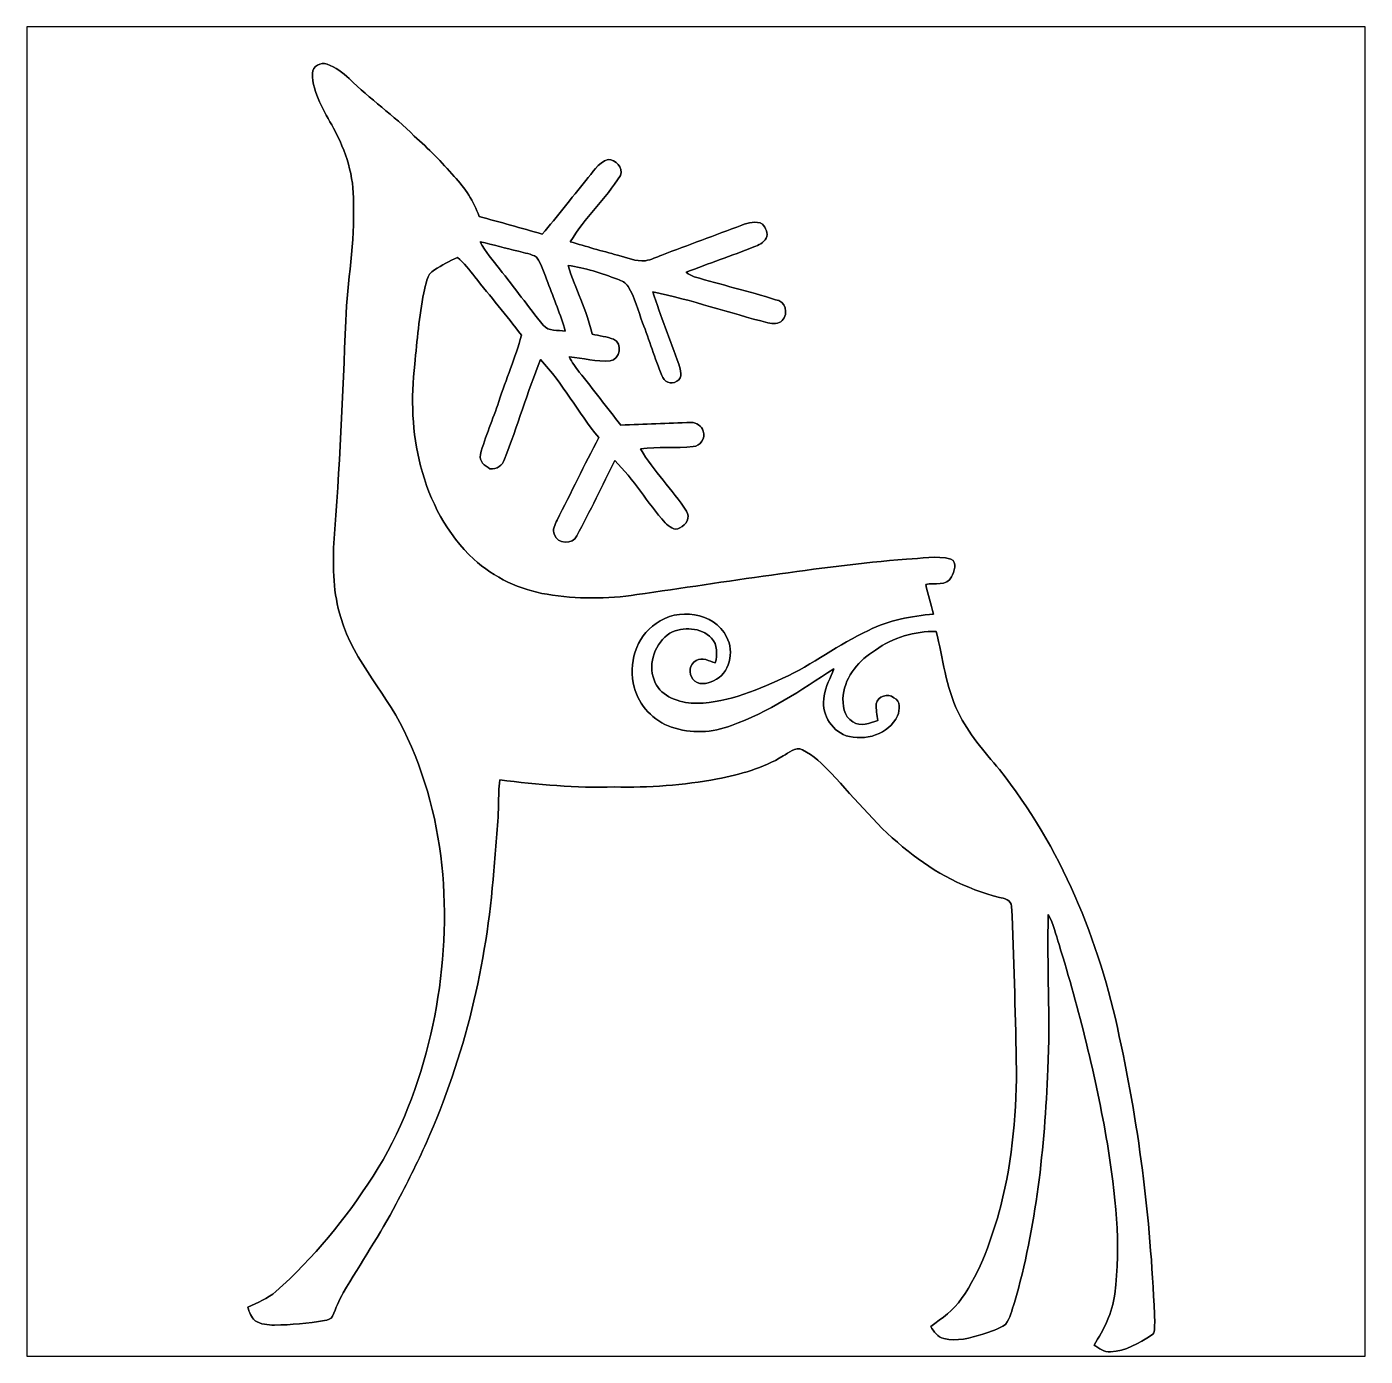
# Model space of a CAD drawing. Header units: centimetres. Extents: x -16.8 to 16.8, y -16.7 to 16.7.
import ezdxf

# ---------------------------------------------------------------- set-up
doc = ezdxf.new("R2010")
doc.units = ezdxf.units.CM
doc.header["$MEASUREMENT"] = 0
doc.layers.add('Layer 1', color=7, linetype='Continuous')

msp = doc.modelspace()

# ---------------------------------------------------------------- linework, layer by layer
at = {"layer": 'Layer 1', "color": 7}
for points, knots in [([(-16.77458, 16.66875), (-16.77458, 16.66875), (16.77458, 16.66875), (16.77458, 16.66875), (16.77458, 16.66875), (16.77458, 16.66875), (16.77458, -16.66875), (16.77458, -16.66875), (16.77458, -16.66875), (16.77458, -16.66875), (-16.77458, -16.66875), (-16.77458, -16.66875), (-16.77458, -16.66875), (-16.77458, -16.66875), (-16.77458, 16.66875), (-16.77458, 16.66875), (-16.77458, 16.66875), (-16.77458, 16.66875), (-16.77458, 16.66875), (-16.77458, 16.66875)], [0, 0, 0, 0, 0.16666667, 0.16666667, 0.16666667, 0.16666667, 0.33333333, 0.33333333, 0.33333333, 0.33333333, 0.5, 0.5, 0.5, 0.5, 0.66666667, 0.66666667, 0.66666667, 0.66666667, 1, 1, 1, 1]), ([(-9.61355, 15.50423), (-9.61496, 14.99094), (-9.31545, 14.5609), (-9.08861, 14.12452), (-9.08861, 14.12452), (-8.77041, 13.55796), (-8.57109, 12.91308), (-8.58661, 12.25938), (-8.58661, 12.25938), (-8.54498, 11.26596), (-8.7436, 10.28665), (-8.77923, 9.29675), (-8.77923, 9.29675), (-8.85472, 7.43726), (-8.92598, 5.57706), (-9.07874, 3.72216), (-9.07874, 3.72216), (-9.10449, 3.09527), (-9.0932, 2.45639), (-8.90341, 1.85279), (-8.90341, 1.85279), (-8.58414, 0.72531), (-7.68385, -0.10231), (-7.23194, -1.16734), (-7.23194, -1.16734), (-6.16126, -3.47592), (-6.09283, -6.13939), (-6.64492, -8.59402), (-6.64492, -8.59402), (-6.94478, -9.84215), (-7.39281, -11.07158), (-8.0959, -12.15214), (-8.0959, -12.15214), (-8.77464, -13.21858), (-9.58603, -14.20495), (-10.53112, -15.04597), (-10.53112, -15.04597), (-10.73644, -15.22554), (-10.99467, -15.31973), (-11.23456, -15.44214), (-11.23456, -15.44214), (-11.19787, -15.56314), (-11.15342, -15.69226), (-11.05182, -15.77693), (-11.05182, -15.77693), (-10.9093, -15.87182), (-10.73221, -15.88135), (-10.56605, -15.89017), (-10.56605, -15.89017), (-10.14554, -15.87994), (-9.72467, -15.84466), (-9.30981, -15.77234), (-9.30981, -15.77234), (-9.23572, -15.75717), (-9.14294, -15.74341), (-9.11154, -15.66298), (-9.11154, -15.66298), (-9.02088, -15.4686), (-8.95174, -15.26328), (-8.84026, -15.07913), (-8.84026, -15.07913), (-8.4014, -14.33195), (-7.91951, -13.61017), (-7.51134, -12.84499), (-7.51134, -12.84499), (-7.24676, -12.33876), (-6.98712, -11.82934), (-6.75605, -11.30653), (-6.75605, -11.30653), (-5.79896, -9.15952), (-5.24087, -6.8393), (-5.06942, -4.49651), (-5.06942, -4.49651), (-5.02955, -3.94406), (-4.95794, -3.39408), (-4.95124, -2.83986), (-4.95124, -2.83986), (-4.94277, -2.63278), (-4.95194, -2.42429), (-4.91808, -2.21897), (-4.91808, -2.21897), (-3.96663, -2.33116), (-3.00814, -2.42535), (-2.04929, -2.39254), (-2.04929, -2.39254), (-1.18357, -2.41335), (-0.31644, -2.35197), (0.53516, -2.19287), (0.53516, -2.19287), (1.10596, -2.07716), (1.68169, -1.92828), (2.18087, -1.61678), (2.18087, -1.61678), (2.33433, -1.5434), (2.48003, -1.37901), (2.66876, -1.46085), (2.66876, -1.46085), (2.94675, -1.60232), (3.17465, -1.82139), (3.38596, -2.04717), (3.38596, -2.04717), (4.01038, -2.71568), (4.58646, -3.43711), (5.31389, -4.00015), (5.31389, -4.00015), (5.98346, -4.54272), (6.76522, -4.95618), (7.60483, -5.16184), (7.60483, -5.16184), (7.72619, -5.18513), (7.89834, -5.23169), (7.91034, -5.38339), (7.91034, -5.38339), (7.96819, -6.67456), (8.00453, -7.96749), (8.02781, -9.26042), (8.02781, -9.26042), (8.05004, -10.48209), (7.93715, -11.71081), (7.64081, -12.89756), (7.64081, -12.89756), (7.41398, -13.70965), (7.14763, -14.53127), (6.65304, -15.22448), (6.65304, -15.22448), (6.46254, -15.51975), (6.16409, -15.71801), (5.88504, -15.92086), (5.88504, -15.92086), (5.963, -16.04927), (6.05649, -16.18897), (6.21242, -16.22672), (6.21242, -16.22672), (6.5405, -16.30997), (6.87564, -16.20626), (7.19032, -16.11595), (7.19032, -16.11595), (7.38152, -16.04327), (7.59248, -15.99777), (7.75582, -15.86971), (7.75582, -15.86971), (7.88176, -15.71413), (7.91316, -15.50564), (7.98371, -15.32396), (7.98371, -15.32396), (8.52946, -13.4239), (8.74113, -11.44305), (8.81697, -9.47314), (8.81697, -9.47314), (8.88612, -8.18127), (8.78981, -6.88693), (8.83003, -5.59541), (8.83003, -5.59541), (8.9595, -5.83036), (9.02159, -6.09318), (9.10096, -6.34788), (9.10096, -6.34788), (9.60755, -7.98548), (10.0203, -9.65341), (10.3124, -11.34322), (10.3124, -11.34322), (10.51313, -12.58746), (10.662, -13.85852), (10.49443, -15.11582), (10.49443, -15.11582), (10.43799, -15.58008), (10.2235, -16.00129), (9.9762, -16.39111), (9.9762, -16.39111), (10.10602, -16.46167), (10.22279, -16.58832), (10.3886, -16.55516), (10.3886, -16.55516), (10.76925, -16.54951), (11.10297, -16.33361), (11.41624, -16.14276), (11.41624, -16.14276), (11.52207, -16.0842), (11.4868, -15.9318), (11.49844, -15.83831), (11.49844, -15.83831), (11.41271, -13.42284), (11.12802, -11.01125), (10.61014, -8.64941), (10.61014, -8.64941), (10.10955, -6.23923), (9.14294, -3.89255), (7.60342, -1.95686), (7.60342, -1.95686), (7.22771, -1.50142), (6.82343, -1.05728), (6.57049, -0.51753), (6.57049, -0.51753), (6.25475, 0.11748), (6.19266, 0.82973), (6.02086, 1.50777), (6.02086, 1.50777), (5.48005, 1.51412), (4.93677, 1.35961), (4.49933, 1.03787), (4.49933, 1.03787), (4.09328, 0.79375), (3.75356, 0.39053), (3.68653, -0.08925), (3.68653, -0.08925), (3.6763, -0.3235), (3.69358, -0.63888), (3.93418, -0.75741), (3.93418, -0.75741), (4.12186, -0.89958), (4.35786, -0.79163), (4.55542, -0.72954), (4.55542, -0.72954), (4.53355, -0.58949), (4.51238, -0.44873), (4.5145, -0.30656), (4.5145, -0.30656), (4.55189, -0.12665), (4.82106, -0.0194), (4.95617, -0.15946), (4.95617, -0.15946), (5.13891, -0.23777), (5.10999, -0.45826), (5.05284, -0.60925), (5.05284, -0.60925), (4.83658, -1.07985), (4.23086, -1.24954), (3.76132, -1.10772), (3.76132, -1.10772), (3.37009, -0.96485), (3.12491, -0.51647), (3.21486, -0.11007), (3.21486, -0.11007), (3.24097, 0.13194), (3.37714, 0.33761), (3.45087, 0.56444), (3.45087, 0.56444), (2.6349, 0.03104), (1.81469, -0.52141), (0.88865, -0.84914), (0.88865, -0.84914), (0.41416, -1.04105), (-0.13018, -1.05869), (-0.61489, -0.89253), (-0.61489, -0.89253), (-1.06892, -0.74189), (-1.42804, -0.34996), (-1.55222, 0.11007), (-1.55222, 0.11007), (-1.70356, 0.68086), (-1.50918, 1.37125), (-1.00083, 1.70392), (-1.00083, 1.70392), (-0.46673, 2.11138), (0.45332, 1.99778), (0.76835, 1.36878), (0.76835, 1.36878), (0.96449, 0.99166), (0.84914, 0.45156), (0.43956, 0.26635), (0.43956, 0.26635), (0.28222, 0.18803), (0.03845, 0.14605), (-0.07832, 0.31009), (-0.07832, 0.31009), (-0.1972, 0.44556), (-0.16792, 0.69815), (0.00282, 0.77576), (0.00282, 0.77576), (0.15875, 0.87489), (0.33091, 0.75847), (0.48436, 0.71543), (0.48436, 0.71543), (0.53587, 0.92287), (0.54504, 1.17546), (0.3877, 1.33985), (0.3877, 1.33985), (0.12488, 1.61431), (-0.32738, 1.62878), (-0.65405, 1.46579), (-0.65405, 1.46579), (-1.02306, 1.21567), (-1.20862, 0.71367), (-1.05234, 0.28857), (-1.05234, 0.28857), (-0.92393, -0.09384), (-0.49036, -0.25224), (-0.12241, -0.29633), (-0.12241, -0.29633), (0.68686, -0.31856), (1.45203, 0.00035), (2.17452, 0.33126), (2.17452, 0.33126), (2.92523, 0.66887), (3.57152, 1.19556), (4.32435, 1.52929), (4.32435, 1.52929), (4.82953, 1.78929), (5.39432, 1.89195), (5.95559, 1.94134), (5.95559, 1.94134), (5.88892, 2.18969), (5.81836, 2.43734), (5.75804, 2.68711), (5.75804, 2.68711), (5.97429, 2.7238), (6.28615, 2.63313), (6.40327, 2.87479), (6.40327, 2.87479), (6.46994, 2.99544), (6.56131, 3.2452), (6.38986, 3.31964), (6.38986, 3.31964), (6.0258, 3.42265), (5.64515, 3.32281), (5.27509, 3.32211), (5.27509, 3.32211), (3.01096, 3.12208), (0.76659, 2.74955), (-1.48273, 2.42888), (-1.48273, 2.42888), (-2.22709, 2.31493), (-2.9905, 2.31528), (-3.7338, 2.43805), (-3.7338, 2.43805), (-4.41219, 2.55094), (-5.06377, 2.8515), (-5.57142, 3.31788), (-5.57142, 3.31788), (-6.24029, 3.94088), (-6.67703, 4.77802), (-6.90316, 5.65679), (-6.90316, 5.65679), (-7.1187, 6.48652), (-7.14728, 7.35753), (-7.04991, 8.20702), (-7.04991, 8.20702), (-6.99347, 8.80604), (-6.93667, 9.40611), (-6.82308, 9.99737), (-6.82308, 9.99737), (-6.76628, 10.19351), (-6.75993, 10.46268), (-6.55673, 10.57698), (-6.55673, 10.57698), (-6.36693, 10.68246), (-6.18137, 10.79994), (-5.97958, 10.88178), (-5.97958, 10.88178), (-5.80743, 10.74949), (-5.68325, 10.56534), (-5.54426, 10.40059), (-5.54426, 10.40059), (-5.16184, 9.90671), (-4.74839, 9.43751), (-4.37515, 8.93621), (-4.37515, 8.93621), (-4.52684, 8.37001), (-4.7625, 7.83167), (-4.94242, 7.27463), (-4.94242, 7.27463), (-5.08917, 6.82696), (-5.28144, 6.3948), (-5.40561, 5.94007), (-5.40561, 5.94007), (-5.44089, 5.77391), (-5.2959, 5.65538), (-5.16361, 5.58624), (-5.16361, 5.58624), (-4.99463, 5.55766), (-4.8514, 5.67372), (-4.79707, 5.8226), (-4.79707, 5.8226), (-4.4771, 6.64951), (-4.23157, 7.50499), (-3.89608, 8.32556), (-3.89608, 8.32556), (-3.34257, 7.72513), (-2.9531, 6.99805), (-2.43805, 6.36587), (-2.43805, 6.36587), (-2.79823, 5.68219), (-3.13161, 4.9844), (-3.48403, 4.29648), (-3.48403, 4.29648), (-3.52884, 4.18324), (-3.61562, 4.05448), (-3.54718, 3.93241), (-3.54718, 3.93241), (-3.48439, 3.69182), (-3.08398, 3.683), (-2.98732, 3.90172), (-2.98732, 3.90172), (-2.65113, 4.52261), (-2.35585, 5.16502), (-2.03588, 5.79438), (-2.03588, 5.79438), (-1.55963, 5.32236), (-1.22238, 4.73075), (-0.77646, 4.23192), (-0.77646, 4.23192), (-0.67733, 4.14761), (-0.54116, 4.01144), (-0.40464, 4.10704), (-0.40464, 4.10704), (-0.24765, 4.16454), (-0.13406, 4.37444), (-0.23883, 4.52402), (-0.23883, 4.52402), (-0.58879, 5.06801), (-1.06468, 5.52309), (-1.391, 6.08295), (-1.391, 6.08295), (-0.95179, 6.13798), (-0.50765, 6.10129), (-0.06703, 6.1401), (-0.06703, 6.1401), (0.11395, 6.15174), (0.24694, 6.35635), (0.18097, 6.52956), (0.18097, 6.52956), (0.14534, 6.66186), (0.01058, 6.7497), (-0.12347, 6.74687), (-0.12347, 6.74687), (-0.71049, 6.73029), (-1.29716, 6.69466), (-1.88419, 6.68232), (-1.88419, 6.68232), (-2.23414, 7.12329), (-2.57387, 7.57202), (-2.92523, 8.01158), (-2.92523, 8.01158), (-3.01731, 8.134), (-3.11503, 8.25394), (-3.17606, 8.39541), (-3.17606, 8.39541), (-2.83457, 8.35731), (-2.49449, 8.26699), (-2.14877, 8.29134), (-2.14877, 8.29134), (-1.89936, 8.32132), (-1.83198, 8.73301), (-2.06375, 8.83356), (-2.06375, 8.83356), (-2.23767, 8.89635), (-2.42147, 8.9214), (-2.60138, 8.9602), (-2.60138, 8.9602), (-2.73332, 9.5571), (-3.02154, 10.10109), (-3.20816, 10.67964), (-3.20816, 10.67964), (-2.77918, 10.63449), (-2.37208, 10.48279), (-1.96885, 10.33709), (-1.96885, 10.33709), (-1.86161, 10.30817), (-1.76177, 10.24678), (-1.70109, 10.15224), (-1.70109, 10.15224), (-1.52435, 9.87566), (-1.45697, 9.54934), (-1.33809, 9.24736), (-1.33809, 9.24736), (-1.17263, 8.8078), (-1.02976, 8.36013), (-0.8576, 7.92339), (-0.8576, 7.92339), (-0.80716, 7.77346), (-0.62548, 7.6708), (-0.48013, 7.78192), (-0.48013, 7.78192), (-0.31362, 7.86553), (-0.3937, 8.06591), (-0.4318, 8.20667), (-0.4318, 8.20667), (-0.63747, 8.81627), (-0.89076, 9.40964), (-1.08091, 10.02453), (-1.08091, 10.02453), (-0.10689, 9.81463), (0.83855, 9.49184), (1.80269, 9.24454), (1.80269, 9.24454), (1.92334, 9.22408), (2.0701, 9.20715), (2.16253, 9.30275), (2.16253, 9.30275), (2.32339, 9.46326), (2.24719, 9.80863), (1.99214, 9.82063), (1.99214, 9.82063), (1.32327, 10.0457), (0.63183, 10.19422), (-0.04304, 10.39848), (-0.04304, 10.39848), (-0.11677, 10.42352), (-0.18627, 10.46057), (-0.24518, 10.51137), (-0.24518, 10.51137), (0.31538, 10.73573), (0.89076, 10.92412), (1.45239, 11.14743), (1.45239, 11.14743), (1.5688, 11.19152), (1.69933, 11.24761), (1.75683, 11.36756), (1.75683, 11.36756), (1.82668, 11.4875), (1.74025, 11.62544), (1.66687, 11.72069), (1.66687, 11.72069), (1.50777, 11.81594), (1.31057, 11.74785), (1.14759, 11.69458), (1.14759, 11.69458), (0.48189, 11.44058), (-0.18768, 11.19717), (-0.85337, 10.94281), (-0.85337, 10.94281), (-0.98989, 10.89272), (-1.12254, 10.82746), (-1.26612, 10.801), (-1.26612, 10.801), (-1.50918, 10.77771), (-1.73496, 10.88249), (-1.96462, 10.94105), (-1.96462, 10.94105), (-2.3622, 11.04441), (-2.75625, 11.16083), (-3.14995, 11.27725), (-3.14995, 11.27725), (-2.79753, 11.87697), (-2.26342, 12.34793), (-1.89512, 12.93848), (-1.89512, 12.93848), (-1.82139, 13.15085), (-2.00907, 13.33288), (-2.20557, 13.34206), (-2.20557, 13.34206), (-2.46168, 13.25633), (-2.59503, 13.00762), (-2.75978, 12.8143), (-2.75978, 12.8143), (-3.12667, 12.36733), (-3.47627, 11.9059), (-3.85516, 11.46916), (-3.85516, 11.46916), (-4.3815, 11.62368), (-4.91137, 11.76443), (-5.43842, 11.91472), (-5.43842, 11.91472), (-5.56613, 12.29148), (-5.78803, 12.62944), (-6.0646, 12.91378), (-6.0646, 12.91378), (-6.37117, 13.27679), (-6.70701, 13.61334), (-7.06155, 13.92908), (-7.06155, 13.92908), (-7.57379, 14.44413), (-8.17598, 14.85724), (-8.69174, 15.36806), (-8.69174, 15.36806), (-8.85119, 15.52363), (-9.03676, 15.65592), (-9.24736, 15.73177), (-9.24736, 15.73177), (-9.40364, 15.78892), (-9.60967, 15.68027), (-9.61355, 15.50423)], [0, 0, 0, 0, 0.00694444, 0.00694444, 0.00694444, 0.00694444, 0.01388889, 0.01388889, 0.01388889, 0.01388889, 0.02083333, 0.02083333, 0.02083333, 0.02083333, 0.02777778, 0.02777778, 0.02777778, 0.02777778, 0.03472222, 0.03472222, 0.03472222, 0.03472222, 0.04166667, 0.04166667, 0.04166667, 0.04166667, 0.04861111, 0.04861111, 0.04861111, 0.04861111, 0.05555556, 0.05555556, 0.05555556, 0.05555556, 0.0625, 0.0625, 0.0625, 0.0625, 0.06944444, 0.06944444, 0.06944444, 0.06944444, 0.07638889, 0.07638889, 0.07638889, 0.07638889, 0.08333333, 0.08333333, 0.08333333, 0.08333333, 0.09027778, 0.09027778, 0.09027778, 0.09027778, 0.09722222, 0.09722222, 0.09722222, 0.09722222, 0.10416667, 0.10416667, 0.10416667, 0.10416667, 0.11111111, 0.11111111, 0.11111111, 0.11111111, 0.11805556, 0.11805556, 0.11805556, 0.11805556, 0.125, 0.125, 0.125, 0.125, 0.13194444, 0.13194444, 0.13194444, 0.13194444, 0.13888889, 0.13888889, 0.13888889, 0.13888889, 0.14583333, 0.14583333, 0.14583333, 0.14583333, 0.15277778, 0.15277778, 0.15277778, 0.15277778, 0.15972222, 0.15972222, 0.15972222, 0.15972222, 0.16666667, 0.16666667, 0.16666667, 0.16666667, 0.17361111, 0.17361111, 0.17361111, 0.17361111, 0.18055556, 0.18055556, 0.18055556, 0.18055556, 0.1875, 0.1875, 0.1875, 0.1875, 0.19444444, 0.19444444, 0.19444444, 0.19444444, 0.20138889, 0.20138889, 0.20138889, 0.20138889, 0.20833333, 0.20833333, 0.20833333, 0.20833333, 0.21527778, 0.21527778, 0.21527778, 0.21527778, 0.22222222, 0.22222222, 0.22222222, 0.22222222, 0.22916667, 0.22916667, 0.22916667, 0.22916667, 0.23611111, 0.23611111, 0.23611111, 0.23611111, 0.24305556, 0.24305556, 0.24305556, 0.24305556, 0.25, 0.25, 0.25, 0.25, 0.25694444, 0.25694444, 0.25694444, 0.25694444, 0.26388889, 0.26388889, 0.26388889, 0.26388889, 0.27083333, 0.27083333, 0.27083333, 0.27083333, 0.27777778, 0.27777778, 0.27777778, 0.27777778, 0.28472222, 0.28472222, 0.28472222, 0.28472222, 0.29166667, 0.29166667, 0.29166667, 0.29166667, 0.29861111, 0.29861111, 0.29861111, 0.29861111, 0.30555556, 0.30555556, 0.30555556, 0.30555556, 0.3125, 0.3125, 0.3125, 0.3125, 0.31944444, 0.31944444, 0.31944444, 0.31944444, 0.32638889, 0.32638889, 0.32638889, 0.32638889, 0.33333333, 0.33333333, 0.33333333, 0.33333333, 0.34027778, 0.34027778, 0.34027778, 0.34027778, 0.34722222, 0.34722222, 0.34722222, 0.34722222, 0.35416667, 0.35416667, 0.35416667, 0.35416667, 0.36111111, 0.36111111, 0.36111111, 0.36111111, 0.36805556, 0.36805556, 0.36805556, 0.36805556, 0.375, 0.375, 0.375, 0.375, 0.38194444, 0.38194444, 0.38194444, 0.38194444, 0.38888889, 0.38888889, 0.38888889, 0.38888889, 0.39583333, 0.39583333, 0.39583333, 0.39583333, 0.40277778, 0.40277778, 0.40277778, 0.40277778, 0.40972222, 0.40972222, 0.40972222, 0.40972222, 0.41666667, 0.41666667, 0.41666667, 0.41666667, 0.42361111, 0.42361111, 0.42361111, 0.42361111, 0.43055556, 0.43055556, 0.43055556, 0.43055556, 0.4375, 0.4375, 0.4375, 0.4375, 0.44444444, 0.44444444, 0.44444444, 0.44444444, 0.45138889, 0.45138889, 0.45138889, 0.45138889, 0.45833333, 0.45833333, 0.45833333, 0.45833333, 0.46527778, 0.46527778, 0.46527778, 0.46527778, 0.47222222, 0.47222222, 0.47222222, 0.47222222, 0.47916667, 0.47916667, 0.47916667, 0.47916667, 0.48611111, 0.48611111, 0.48611111, 0.48611111, 0.49305556, 0.49305556, 0.49305556, 0.49305556, 0.5, 0.5, 0.5, 0.5, 0.50694444, 0.50694444, 0.50694444, 0.50694444, 0.51388889, 0.51388889, 0.51388889, 0.51388889, 0.52083333, 0.52083333, 0.52083333, 0.52083333, 0.52777778, 0.52777778, 0.52777778, 0.52777778, 0.53472222, 0.53472222, 0.53472222, 0.53472222, 0.54166667, 0.54166667, 0.54166667, 0.54166667, 0.54861111, 0.54861111, 0.54861111, 0.54861111, 0.55555556, 0.55555556, 0.55555556, 0.55555556, 0.5625, 0.5625, 0.5625, 0.5625, 0.56944444, 0.56944444, 0.56944444, 0.56944444, 0.57638889, 0.57638889, 0.57638889, 0.57638889, 0.58333333, 0.58333333, 0.58333333, 0.58333333, 0.59027778, 0.59027778, 0.59027778, 0.59027778, 0.59722222, 0.59722222, 0.59722222, 0.59722222, 0.60416667, 0.60416667, 0.60416667, 0.60416667, 0.61111111, 0.61111111, 0.61111111, 0.61111111, 0.61805556, 0.61805556, 0.61805556, 0.61805556, 0.625, 0.625, 0.625, 0.625, 0.63194444, 0.63194444, 0.63194444, 0.63194444, 0.63888889, 0.63888889, 0.63888889, 0.63888889, 0.64583333, 0.64583333, 0.64583333, 0.64583333, 0.65277778, 0.65277778, 0.65277778, 0.65277778, 0.65972222, 0.65972222, 0.65972222, 0.65972222, 0.66666667, 0.66666667, 0.66666667, 0.66666667, 0.67361111, 0.67361111, 0.67361111, 0.67361111, 0.68055556, 0.68055556, 0.68055556, 0.68055556, 0.6875, 0.6875, 0.6875, 0.6875, 0.69444444, 0.69444444, 0.69444444, 0.69444444, 0.70138889, 0.70138889, 0.70138889, 0.70138889, 0.70833333, 0.70833333, 0.70833333, 0.70833333, 0.71527778, 0.71527778, 0.71527778, 0.71527778, 0.72222222, 0.72222222, 0.72222222, 0.72222222, 0.72916667, 0.72916667, 0.72916667, 0.72916667, 0.73611111, 0.73611111, 0.73611111, 0.73611111, 0.74305556, 0.74305556, 0.74305556, 0.74305556, 0.75, 0.75, 0.75, 0.75, 0.75694444, 0.75694444, 0.75694444, 0.75694444, 0.76388889, 0.76388889, 0.76388889, 0.76388889, 0.77083333, 0.77083333, 0.77083333, 0.77083333, 0.77777778, 0.77777778, 0.77777778, 0.77777778, 0.78472222, 0.78472222, 0.78472222, 0.78472222, 0.79166667, 0.79166667, 0.79166667, 0.79166667, 0.79861111, 0.79861111, 0.79861111, 0.79861111, 0.80555556, 0.80555556, 0.80555556, 0.80555556, 0.8125, 0.8125, 0.8125, 0.8125, 0.81944444, 0.81944444, 0.81944444, 0.81944444, 0.82638889, 0.82638889, 0.82638889, 0.82638889, 0.83333333, 0.83333333, 0.83333333, 0.83333333, 0.84027778, 0.84027778, 0.84027778, 0.84027778, 0.84722222, 0.84722222, 0.84722222, 0.84722222, 0.85416667, 0.85416667, 0.85416667, 0.85416667, 0.86111111, 0.86111111, 0.86111111, 0.86111111, 0.86805556, 0.86805556, 0.86805556, 0.86805556, 0.875, 0.875, 0.875, 0.875, 0.88194444, 0.88194444, 0.88194444, 0.88194444, 0.88888889, 0.88888889, 0.88888889, 0.88888889, 0.89583333, 0.89583333, 0.89583333, 0.89583333, 0.90277778, 0.90277778, 0.90277778, 0.90277778, 0.90972222, 0.90972222, 0.90972222, 0.90972222, 0.91666667, 0.91666667, 0.91666667, 0.91666667, 0.92361111, 0.92361111, 0.92361111, 0.92361111, 0.93055556, 0.93055556, 0.93055556, 0.93055556, 0.9375, 0.9375, 0.9375, 0.9375, 0.94444444, 0.94444444, 0.94444444, 0.94444444, 0.95138889, 0.95138889, 0.95138889, 0.95138889, 0.95833333, 0.95833333, 0.95833333, 0.95833333, 0.96527778, 0.96527778, 0.96527778, 0.96527778, 0.97222222, 0.97222222, 0.97222222, 0.97222222, 0.97916667, 0.97916667, 0.97916667, 0.97916667, 0.98611111, 0.98611111, 0.98611111, 0.98611111, 1, 1, 1, 1]), ([(-5.40667, 11.27372), (-5.08423, 11.21128), (-4.77061, 11.11215), (-4.45064, 11.03912), (-4.45064, 11.03912), (-4.30248, 10.98762), (-4.12856, 10.98409), (-3.99803, 10.88884), (-3.99803, 10.88884), (-3.86009, 10.70046), (-3.79765, 10.47044), (-3.71369, 10.2549), (-3.71369, 10.2549), (-3.56976, 9.84779), (-3.39055, 9.45233), (-3.27731, 9.03464), (-3.27731, 9.03464), (-3.45863, 9.07097), (-3.69888, 9.02088), (-3.83046, 9.18633), (-3.83046, 9.18633), (-4.20476, 9.64882), (-4.5526, 10.13213), (-4.92619, 10.59568), (-4.92619, 10.59568), (-5.09164, 10.81722), (-5.28461, 11.02325), (-5.40667, 11.27372)], [0, 0, 0, 0, 0.125, 0.125, 0.125, 0.125, 0.25, 0.25, 0.25, 0.25, 0.375, 0.375, 0.375, 0.375, 0.5, 0.5, 0.5, 0.5, 0.625, 0.625, 0.625, 0.625, 0.75, 0.75, 0.75, 0.75, 1, 1, 1, 1])]:
    msp.add_open_spline(points, degree=3, knots=knots, dxfattribs=at)
at = {"layer": 'Layer 1', "color": 251}
for points, knots in [([(-9.61355, 15.50423), (-9.60967, 15.68027), (-9.40364, 15.78892), (-9.24736, 15.73177), (-9.24736, 15.73177), (-9.03676, 15.65592), (-8.85119, 15.52363), (-8.69174, 15.36806), (-8.69174, 15.36806), (-8.17598, 14.85724), (-7.57379, 14.44413), (-7.06155, 13.92908), (-7.06155, 13.92908), (-6.70701, 13.61334), (-6.37117, 13.27679), (-6.0646, 12.91378), (-6.0646, 12.91378), (-5.78803, 12.62944), (-5.56613, 12.29148), (-5.43842, 11.91472), (-5.43842, 11.91472), (-4.91137, 11.76443), (-4.3815, 11.62368), (-3.85516, 11.46916), (-3.85516, 11.46916), (-3.47627, 11.9059), (-3.12667, 12.36733), (-2.75978, 12.8143), (-2.75978, 12.8143), (-2.59503, 13.00762), (-2.46168, 13.25633), (-2.20557, 13.34206), (-2.20557, 13.34206), (-2.00907, 13.33288), (-1.82139, 13.15085), (-1.89512, 12.93848), (-1.89512, 12.93848), (-2.26342, 12.34793), (-2.79753, 11.87697), (-3.14995, 11.27725), (-3.14995, 11.27725), (-2.75625, 11.16083), (-2.3622, 11.04441), (-1.96462, 10.94105), (-1.96462, 10.94105), (-1.73496, 10.88249), (-1.50918, 10.77771), (-1.26612, 10.801), (-1.26612, 10.801), (-1.12254, 10.82746), (-0.98989, 10.89272), (-0.85337, 10.94281), (-0.85337, 10.94281), (-0.18768, 11.19717), (0.48189, 11.44058), (1.14759, 11.69458), (1.14759, 11.69458), (1.31057, 11.74785), (1.50777, 11.81594), (1.66687, 11.72069), (1.66687, 11.72069), (1.74025, 11.62544), (1.82668, 11.4875), (1.75683, 11.36756), (1.75683, 11.36756), (1.69933, 11.24761), (1.5688, 11.19152), (1.45239, 11.14743), (1.45239, 11.14743), (0.89076, 10.92412), (0.31538, 10.73573), (-0.24518, 10.51137), (-0.24518, 10.51137), (-0.18627, 10.46057), (-0.11677, 10.42352), (-0.04304, 10.39848), (-0.04304, 10.39848), (0.63183, 10.19422), (1.32327, 10.0457), (1.99214, 9.82063), (1.99214, 9.82063), (2.24719, 9.80863), (2.32339, 9.46326), (2.16253, 9.30275), (2.16253, 9.30275), (2.0701, 9.20715), (1.92334, 9.22408), (1.80269, 9.24454), (1.80269, 9.24454), (0.83855, 9.49184), (-0.10689, 9.81463), (-1.08091, 10.02453), (-1.08091, 10.02453), (-0.89076, 9.40964), (-0.63747, 8.81627), (-0.4318, 8.20667), (-0.4318, 8.20667), (-0.3937, 8.06591), (-0.31362, 7.86553), (-0.48013, 7.78192), (-0.48013, 7.78192), (-0.62548, 7.6708), (-0.80716, 7.77346), (-0.8576, 7.92339), (-0.8576, 7.92339), (-1.02976, 8.36013), (-1.17263, 8.8078), (-1.33809, 9.24736), (-1.33809, 9.24736), (-1.45697, 9.54934), (-1.52435, 9.87566), (-1.70109, 10.15224), (-1.70109, 10.15224), (-1.76177, 10.24678), (-1.86161, 10.30817), (-1.96885, 10.33709), (-1.96885, 10.33709), (-2.37208, 10.48279), (-2.77918, 10.63449), (-3.20816, 10.67964), (-3.20816, 10.67964), (-3.02154, 10.10109), (-2.73332, 9.5571), (-2.60138, 8.9602), (-2.60138, 8.9602), (-2.42147, 8.9214), (-2.23767, 8.89635), (-2.06375, 8.83356), (-2.06375, 8.83356), (-1.83198, 8.73301), (-1.89936, 8.32132), (-2.14877, 8.29134), (-2.14877, 8.29134), (-2.49449, 8.26699), (-2.83457, 8.35731), (-3.17606, 8.39541), (-3.17606, 8.39541), (-3.11503, 8.25394), (-3.01731, 8.134), (-2.92523, 8.01158), (-2.92523, 8.01158), (-2.57387, 7.57202), (-2.23414, 7.12329), (-1.88419, 6.68232), (-1.88419, 6.68232), (-1.29716, 6.69466), (-0.71049, 6.73029), (-0.12347, 6.74687), (-0.12347, 6.74687), (0.01058, 6.7497), (0.14534, 6.66186), (0.18097, 6.52956), (0.18097, 6.52956), (0.24694, 6.35635), (0.11395, 6.15174), (-0.06703, 6.1401), (-0.06703, 6.1401), (-0.50765, 6.10129), (-0.95179, 6.13798), (-1.391, 6.08295), (-1.391, 6.08295), (-1.06468, 5.52309), (-0.58879, 5.06801), (-0.23883, 4.52402), (-0.23883, 4.52402), (-0.13406, 4.37444), (-0.24765, 4.16454), (-0.40464, 4.10704), (-0.40464, 4.10704), (-0.54116, 4.01144), (-0.67733, 4.14761), (-0.77646, 4.23192), (-0.77646, 4.23192), (-1.22238, 4.73075), (-1.55963, 5.32236), (-2.03588, 5.79438), (-2.03588, 5.79438), (-2.35585, 5.16502), (-2.65113, 4.52261), (-2.98732, 3.90172), (-2.98732, 3.90172), (-3.08398, 3.683), (-3.48439, 3.69182), (-3.54718, 3.93241), (-3.54718, 3.93241), (-3.61562, 4.05448), (-3.52884, 4.18324), (-3.48403, 4.29648), (-3.48403, 4.29648), (-3.13161, 4.9844), (-2.79823, 5.68219), (-2.43805, 6.36587), (-2.43805, 6.36587), (-2.9531, 6.99805), (-3.34257, 7.72513), (-3.89608, 8.32556), (-3.89608, 8.32556), (-4.23157, 7.50499), (-4.4771, 6.64951), (-4.79707, 5.8226), (-4.79707, 5.8226), (-4.8514, 5.67372), (-4.99463, 5.55766), (-5.16361, 5.58624), (-5.16361, 5.58624), (-5.2959, 5.65538), (-5.44089, 5.77391), (-5.40561, 5.94007), (-5.40561, 5.94007), (-5.28144, 6.3948), (-5.08917, 6.82696), (-4.94242, 7.27463), (-4.94242, 7.27463), (-4.7625, 7.83167), (-4.52684, 8.37001), (-4.37515, 8.93621), (-4.37515, 8.93621), (-4.74839, 9.43751), (-5.16184, 9.90671), (-5.54426, 10.40059), (-5.54426, 10.40059), (-5.68325, 10.56534), (-5.80743, 10.74949), (-5.97958, 10.88178), (-5.97958, 10.88178), (-6.18137, 10.79994), (-6.36693, 10.68246), (-6.55673, 10.57698), (-6.55673, 10.57698), (-6.75993, 10.46268), (-6.76628, 10.19351), (-6.82308, 9.99737), (-6.82308, 9.99737), (-6.93667, 9.40611), (-6.99347, 8.80604), (-7.04991, 8.20702), (-7.04991, 8.20702), (-7.14728, 7.35753), (-7.1187, 6.48652), (-6.90316, 5.65679), (-6.90316, 5.65679), (-6.67703, 4.77802), (-6.24029, 3.94088), (-5.57142, 3.31788), (-5.57142, 3.31788), (-5.06377, 2.8515), (-4.41219, 2.55094), (-3.7338, 2.43805), (-3.7338, 2.43805), (-2.9905, 2.31528), (-2.22709, 2.31493), (-1.48273, 2.42888), (-1.48273, 2.42888), (0.76659, 2.74955), (3.01096, 3.12208), (5.27509, 3.32211), (5.27509, 3.32211), (5.64515, 3.32281), (6.0258, 3.42265), (6.38986, 3.31964), (6.38986, 3.31964), (6.56131, 3.2452), (6.46994, 2.99544), (6.40327, 2.87479), (6.40327, 2.87479), (6.28615, 2.63313), (5.97429, 2.7238), (5.75804, 2.68711), (5.75804, 2.68711), (5.81836, 2.43734), (5.88892, 2.18969), (5.95559, 1.94134), (5.95559, 1.94134), (5.39432, 1.89195), (4.82953, 1.78929), (4.32435, 1.52929), (4.32435, 1.52929), (3.57152, 1.19556), (2.92523, 0.66887), (2.17452, 0.33126), (2.17452, 0.33126), (1.45203, 0.00035), (0.68686, -0.31856), (-0.12241, -0.29633), (-0.12241, -0.29633), (-0.49036, -0.25224), (-0.92393, -0.09384), (-1.05234, 0.28857), (-1.05234, 0.28857), (-1.20862, 0.71367), (-1.02306, 1.21567), (-0.65405, 1.46579), (-0.65405, 1.46579), (-0.32738, 1.62878), (0.12488, 1.61431), (0.3877, 1.33985), (0.3877, 1.33985), (0.54504, 1.17546), (0.53587, 0.92287), (0.48436, 0.71543), (0.48436, 0.71543), (0.33091, 0.75847), (0.15875, 0.87489), (0.00282, 0.77576), (0.00282, 0.77576), (-0.16792, 0.69815), (-0.1972, 0.44556), (-0.07832, 0.31009), (-0.07832, 0.31009), (0.03845, 0.14605), (0.28222, 0.18803), (0.43956, 0.26635), (0.43956, 0.26635), (0.84914, 0.45156), (0.96449, 0.99166), (0.76835, 1.36878), (0.76835, 1.36878), (0.45332, 1.99778), (-0.46673, 2.11138), (-1.00083, 1.70392), (-1.00083, 1.70392), (-1.50918, 1.37125), (-1.70356, 0.68086), (-1.55222, 0.11007), (-1.55222, 0.11007), (-1.42804, -0.34996), (-1.06892, -0.74189), (-0.61489, -0.89253), (-0.61489, -0.89253), (-0.13018, -1.05869), (0.41416, -1.04105), (0.88865, -0.84914), (0.88865, -0.84914), (1.81469, -0.52141), (2.6349, 0.03104), (3.45087, 0.56444), (3.45087, 0.56444), (3.37714, 0.33761), (3.24097, 0.13194), (3.21486, -0.11007), (3.21486, -0.11007), (3.12491, -0.51647), (3.37009, -0.96485), (3.76132, -1.10772), (3.76132, -1.10772), (4.23086, -1.24954), (4.83658, -1.07985), (5.05284, -0.60925), (5.05284, -0.60925), (5.10999, -0.45826), (5.13891, -0.23777), (4.95617, -0.15946), (4.95617, -0.15946), (4.82106, -0.0194), (4.55189, -0.12665), (4.5145, -0.30656), (4.5145, -0.30656), (4.51238, -0.44873), (4.53355, -0.58949), (4.55542, -0.72954), (4.55542, -0.72954), (4.35786, -0.79163), (4.12186, -0.89958), (3.93418, -0.75741), (3.93418, -0.75741), (3.69358, -0.63888), (3.6763, -0.3235), (3.68653, -0.08925), (3.68653, -0.08925), (3.75356, 0.39053), (4.09328, 0.79375), (4.49933, 1.03787), (4.49933, 1.03787), (4.93677, 1.35961), (5.48005, 1.51412), (6.02086, 1.50777), (6.02086, 1.50777), (6.19266, 0.82973), (6.25475, 0.11748), (6.57049, -0.51753), (6.57049, -0.51753), (6.82343, -1.05728), (7.22771, -1.50142), (7.60342, -1.95686), (7.60342, -1.95686), (9.14294, -3.89255), (10.10955, -6.23923), (10.61014, -8.64941), (10.61014, -8.64941), (11.12802, -11.01125), (11.41271, -13.42284), (11.49844, -15.83831), (11.49844, -15.83831), (11.4868, -15.9318), (11.52207, -16.0842), (11.41624, -16.14276), (11.41624, -16.14276), (11.10297, -16.33361), (10.76925, -16.54951), (10.3886, -16.55516), (10.3886, -16.55516), (10.22279, -16.58832), (10.10602, -16.46167), (9.9762, -16.39111), (9.9762, -16.39111), (10.2235, -16.00129), (10.43799, -15.58008), (10.49443, -15.11582), (10.49443, -15.11582), (10.662, -13.85852), (10.51313, -12.58746), (10.3124, -11.34322), (10.3124, -11.34322), (10.0203, -9.65341), (9.60755, -7.98548), (9.10096, -6.34788), (9.10096, -6.34788), (9.02159, -6.09318), (8.9595, -5.83036), (8.83003, -5.59541), (8.83003, -5.59541), (8.78981, -6.88693), (8.88612, -8.18127), (8.81697, -9.47314), (8.81697, -9.47314), (8.74113, -11.44305), (8.52946, -13.4239), (7.98371, -15.32396), (7.98371, -15.32396), (7.91316, -15.50564), (7.88176, -15.71413), (7.75582, -15.86971), (7.75582, -15.86971), (7.59248, -15.99777), (7.38152, -16.04327), (7.19032, -16.11595), (7.19032, -16.11595), (6.87564, -16.20626), (6.5405, -16.30997), (6.21242, -16.22672), (6.21242, -16.22672), (6.05649, -16.18897), (5.963, -16.04927), (5.88504, -15.92086), (5.88504, -15.92086), (6.16409, -15.71801), (6.46254, -15.51975), (6.65304, -15.22448), (6.65304, -15.22448), (7.14763, -14.53127), (7.41398, -13.70965), (7.64081, -12.89756), (7.64081, -12.89756), (7.93715, -11.71081), (8.05004, -10.48209), (8.02781, -9.26042), (8.02781, -9.26042), (8.00453, -7.96749), (7.96819, -6.67456), (7.91034, -5.38339), (7.91034, -5.38339), (7.89834, -5.23169), (7.72619, -5.18513), (7.60483, -5.16184), (7.60483, -5.16184), (6.76522, -4.95618), (5.98346, -4.54272), (5.31389, -4.00015), (5.31389, -4.00015), (4.58646, -3.43711), (4.01038, -2.71568), (3.38596, -2.04717), (3.38596, -2.04717), (3.17465, -1.82139), (2.94675, -1.60232), (2.66876, -1.46085), (2.66876, -1.46085), (2.48003, -1.37901), (2.33433, -1.5434), (2.18087, -1.61678), (2.18087, -1.61678), (1.68169, -1.92828), (1.10596, -2.07716), (0.53516, -2.19287), (0.53516, -2.19287), (-0.31644, -2.35197), (-1.18357, -2.41335), (-2.04929, -2.39254), (-2.04929, -2.39254), (-3.00814, -2.42535), (-3.96663, -2.33116), (-4.91808, -2.21897), (-4.91808, -2.21897), (-4.95194, -2.42429), (-4.94277, -2.63278), (-4.95124, -2.83986), (-4.95124, -2.83986), (-4.95794, -3.39408), (-5.02955, -3.94406), (-5.06942, -4.49651), (-5.06942, -4.49651), (-5.24087, -6.8393), (-5.79896, -9.15952), (-6.75605, -11.30653), (-6.75605, -11.30653), (-6.98712, -11.82934), (-7.24676, -12.33876), (-7.51134, -12.84499), (-7.51134, -12.84499), (-7.91951, -13.61017), (-8.4014, -14.33195), (-8.84026, -15.07913), (-8.84026, -15.07913), (-8.95174, -15.26328), (-9.02088, -15.4686), (-9.11154, -15.66298), (-9.11154, -15.66298), (-9.14294, -15.74341), (-9.23572, -15.75717), (-9.30981, -15.77234), (-9.30981, -15.77234), (-9.72467, -15.84466), (-10.14554, -15.87994), (-10.56605, -15.89017), (-10.56605, -15.89017), (-10.73221, -15.88135), (-10.9093, -15.87182), (-11.05182, -15.77693), (-11.05182, -15.77693), (-11.15342, -15.69226), (-11.19787, -15.56314), (-11.23456, -15.44214), (-11.23456, -15.44214), (-10.99467, -15.31973), (-10.73644, -15.22554), (-10.53112, -15.04597), (-10.53112, -15.04597), (-9.58603, -14.20495), (-8.77464, -13.21858), (-8.0959, -12.15214), (-8.0959, -12.15214), (-7.39281, -11.07158), (-6.94478, -9.84215), (-6.64492, -8.59402), (-6.64492, -8.59402), (-6.09283, -6.13939), (-6.16126, -3.47592), (-7.23194, -1.16734), (-7.23194, -1.16734), (-7.68385, -0.10231), (-8.58414, 0.72531), (-8.90341, 1.85279), (-8.90341, 1.85279), (-9.0932, 2.45639), (-9.10449, 3.09527), (-9.07874, 3.72216), (-9.07874, 3.72216), (-8.92598, 5.57706), (-8.85472, 7.43726), (-8.77923, 9.29675), (-8.77923, 9.29675), (-8.7436, 10.28665), (-8.54498, 11.26596), (-8.58661, 12.25938), (-8.58661, 12.25938), (-8.57109, 12.91308), (-8.77041, 13.55796), (-9.08861, 14.12452), (-9.08861, 14.12452), (-9.31545, 14.5609), (-9.61496, 14.99094), (-9.61355, 15.50423), (-9.61355, 15.50423), (-9.61355, 15.50423), (-9.61355, 15.50423), (-9.61355, 15.50423)], [0, 0, 0, 0, 0.00689655, 0.00689655, 0.00689655, 0.00689655, 0.0137931, 0.0137931, 0.0137931, 0.0137931, 0.02068966, 0.02068966, 0.02068966, 0.02068966, 0.02758621, 0.02758621, 0.02758621, 0.02758621, 0.03448276, 0.03448276, 0.03448276, 0.03448276, 0.04137931, 0.04137931, 0.04137931, 0.04137931, 0.04827586, 0.04827586, 0.04827586, 0.04827586, 0.05517241, 0.05517241, 0.05517241, 0.05517241, 0.06206897, 0.06206897, 0.06206897, 0.06206897, 0.06896552, 0.06896552, 0.06896552, 0.06896552, 0.07586207, 0.07586207, 0.07586207, 0.07586207, 0.08275862, 0.08275862, 0.08275862, 0.08275862, 0.08965517, 0.08965517, 0.08965517, 0.08965517, 0.09655172, 0.09655172, 0.09655172, 0.09655172, 0.10344828, 0.10344828, 0.10344828, 0.10344828, 0.11034483, 0.11034483, 0.11034483, 0.11034483, 0.11724138, 0.11724138, 0.11724138, 0.11724138, 0.12413793, 0.12413793, 0.12413793, 0.12413793, 0.13103448, 0.13103448, 0.13103448, 0.13103448, 0.13793103, 0.13793103, 0.13793103, 0.13793103, 0.14482759, 0.14482759, 0.14482759, 0.14482759, 0.15172414, 0.15172414, 0.15172414, 0.15172414, 0.15862069, 0.15862069, 0.15862069, 0.15862069, 0.16551724, 0.16551724, 0.16551724, 0.16551724, 0.17241379, 0.17241379, 0.17241379, 0.17241379, 0.17931034, 0.17931034, 0.17931034, 0.17931034, 0.1862069, 0.1862069, 0.1862069, 0.1862069, 0.19310345, 0.19310345, 0.19310345, 0.19310345, 0.2, 0.2, 0.2, 0.2, 0.20689655, 0.20689655, 0.20689655, 0.20689655, 0.2137931, 0.2137931, 0.2137931, 0.2137931, 0.22068966, 0.22068966, 0.22068966, 0.22068966, 0.22758621, 0.22758621, 0.22758621, 0.22758621, 0.23448276, 0.23448276, 0.23448276, 0.23448276, 0.24137931, 0.24137931, 0.24137931, 0.24137931, 0.24827586, 0.24827586, 0.24827586, 0.24827586, 0.25517241, 0.25517241, 0.25517241, 0.25517241, 0.26206897, 0.26206897, 0.26206897, 0.26206897, 0.26896552, 0.26896552, 0.26896552, 0.26896552, 0.27586207, 0.27586207, 0.27586207, 0.27586207, 0.28275862, 0.28275862, 0.28275862, 0.28275862, 0.28965517, 0.28965517, 0.28965517, 0.28965517, 0.29655172, 0.29655172, 0.29655172, 0.29655172, 0.30344828, 0.30344828, 0.30344828, 0.30344828, 0.31034483, 0.31034483, 0.31034483, 0.31034483, 0.31724138, 0.31724138, 0.31724138, 0.31724138, 0.32413793, 0.32413793, 0.32413793, 0.32413793, 0.33103448, 0.33103448, 0.33103448, 0.33103448, 0.33793103, 0.33793103, 0.33793103, 0.33793103, 0.34482759, 0.34482759, 0.34482759, 0.34482759, 0.35172414, 0.35172414, 0.35172414, 0.35172414, 0.35862069, 0.35862069, 0.35862069, 0.35862069, 0.36551724, 0.36551724, 0.36551724, 0.36551724, 0.37241379, 0.37241379, 0.37241379, 0.37241379, 0.37931034, 0.37931034, 0.37931034, 0.37931034, 0.3862069, 0.3862069, 0.3862069, 0.3862069, 0.39310345, 0.39310345, 0.39310345, 0.39310345, 0.4, 0.4, 0.4, 0.4, 0.40689655, 0.40689655, 0.40689655, 0.40689655, 0.4137931, 0.4137931, 0.4137931, 0.4137931, 0.42068966, 0.42068966, 0.42068966, 0.42068966, 0.42758621, 0.42758621, 0.42758621, 0.42758621, 0.43448276, 0.43448276, 0.43448276, 0.43448276, 0.44137931, 0.44137931, 0.44137931, 0.44137931, 0.44827586, 0.44827586, 0.44827586, 0.44827586, 0.45517241, 0.45517241, 0.45517241, 0.45517241, 0.46206897, 0.46206897, 0.46206897, 0.46206897, 0.46896552, 0.46896552, 0.46896552, 0.46896552, 0.47586207, 0.47586207, 0.47586207, 0.47586207, 0.48275862, 0.48275862, 0.48275862, 0.48275862, 0.48965517, 0.48965517, 0.48965517, 0.48965517, 0.49655172, 0.49655172, 0.49655172, 0.49655172, 0.50344828, 0.50344828, 0.50344828, 0.50344828, 0.51034483, 0.51034483, 0.51034483, 0.51034483, 0.51724138, 0.51724138, 0.51724138, 0.51724138, 0.52413793, 0.52413793, 0.52413793, 0.52413793, 0.53103448, 0.53103448, 0.53103448, 0.53103448, 0.53793103, 0.53793103, 0.53793103, 0.53793103, 0.54482759, 0.54482759, 0.54482759, 0.54482759, 0.55172414, 0.55172414, 0.55172414, 0.55172414, 0.55862069, 0.55862069, 0.55862069, 0.55862069, 0.56551724, 0.56551724, 0.56551724, 0.56551724, 0.57241379, 0.57241379, 0.57241379, 0.57241379, 0.57931034, 0.57931034, 0.57931034, 0.57931034, 0.5862069, 0.5862069, 0.5862069, 0.5862069, 0.59310345, 0.59310345, 0.59310345, 0.59310345, 0.6, 0.6, 0.6, 0.6, 0.60689655, 0.60689655, 0.60689655, 0.60689655, 0.6137931, 0.6137931, 0.6137931, 0.6137931, 0.62068966, 0.62068966, 0.62068966, 0.62068966, 0.62758621, 0.62758621, 0.62758621, 0.62758621, 0.63448276, 0.63448276, 0.63448276, 0.63448276, 0.64137931, 0.64137931, 0.64137931, 0.64137931, 0.64827586, 0.64827586, 0.64827586, 0.64827586, 0.65517241, 0.65517241, 0.65517241, 0.65517241, 0.66206897, 0.66206897, 0.66206897, 0.66206897, 0.66896552, 0.66896552, 0.66896552, 0.66896552, 0.67586207, 0.67586207, 0.67586207, 0.67586207, 0.68275862, 0.68275862, 0.68275862, 0.68275862, 0.68965517, 0.68965517, 0.68965517, 0.68965517, 0.69655172, 0.69655172, 0.69655172, 0.69655172, 0.70344828, 0.70344828, 0.70344828, 0.70344828, 0.71034483, 0.71034483, 0.71034483, 0.71034483, 0.71724138, 0.71724138, 0.71724138, 0.71724138, 0.72413793, 0.72413793, 0.72413793, 0.72413793, 0.73103448, 0.73103448, 0.73103448, 0.73103448, 0.73793103, 0.73793103, 0.73793103, 0.73793103, 0.74482759, 0.74482759, 0.74482759, 0.74482759, 0.75172414, 0.75172414, 0.75172414, 0.75172414, 0.75862069, 0.75862069, 0.75862069, 0.75862069, 0.76551724, 0.76551724, 0.76551724, 0.76551724, 0.77241379, 0.77241379, 0.77241379, 0.77241379, 0.77931034, 0.77931034, 0.77931034, 0.77931034, 0.7862069, 0.7862069, 0.7862069, 0.7862069, 0.79310345, 0.79310345, 0.79310345, 0.79310345, 0.8, 0.8, 0.8, 0.8, 0.80689655, 0.80689655, 0.80689655, 0.80689655, 0.8137931, 0.8137931, 0.8137931, 0.8137931, 0.82068966, 0.82068966, 0.82068966, 0.82068966, 0.82758621, 0.82758621, 0.82758621, 0.82758621, 0.83448276, 0.83448276, 0.83448276, 0.83448276, 0.84137931, 0.84137931, 0.84137931, 0.84137931, 0.84827586, 0.84827586, 0.84827586, 0.84827586, 0.85517241, 0.85517241, 0.85517241, 0.85517241, 0.86206897, 0.86206897, 0.86206897, 0.86206897, 0.86896552, 0.86896552, 0.86896552, 0.86896552, 0.87586207, 0.87586207, 0.87586207, 0.87586207, 0.88275862, 0.88275862, 0.88275862, 0.88275862, 0.88965517, 0.88965517, 0.88965517, 0.88965517, 0.89655172, 0.89655172, 0.89655172, 0.89655172, 0.90344828, 0.90344828, 0.90344828, 0.90344828, 0.91034483, 0.91034483, 0.91034483, 0.91034483, 0.91724138, 0.91724138, 0.91724138, 0.91724138, 0.92413793, 0.92413793, 0.92413793, 0.92413793, 0.93103448, 0.93103448, 0.93103448, 0.93103448, 0.93793103, 0.93793103, 0.93793103, 0.93793103, 0.94482759, 0.94482759, 0.94482759, 0.94482759, 0.95172414, 0.95172414, 0.95172414, 0.95172414, 0.95862069, 0.95862069, 0.95862069, 0.95862069, 0.96551724, 0.96551724, 0.96551724, 0.96551724, 0.97241379, 0.97241379, 0.97241379, 0.97241379, 0.97931034, 0.97931034, 0.97931034, 0.97931034, 0.9862069, 0.9862069, 0.9862069, 0.9862069, 1, 1, 1, 1]), ([(-5.40667, 11.27372), (-5.28461, 11.02325), (-5.09164, 10.81722), (-4.92619, 10.59568), (-4.92619, 10.59568), (-4.5526, 10.13213), (-4.20476, 9.64882), (-3.83046, 9.18633), (-3.83046, 9.18633), (-3.69888, 9.02088), (-3.45863, 9.07097), (-3.27731, 9.03464), (-3.27731, 9.03464), (-3.39055, 9.45233), (-3.56976, 9.84779), (-3.71369, 10.2549), (-3.71369, 10.2549), (-3.79765, 10.47044), (-3.86009, 10.70046), (-3.99803, 10.88884), (-3.99803, 10.88884), (-4.12856, 10.98409), (-4.30248, 10.98762), (-4.45064, 11.03912), (-4.45064, 11.03912), (-4.77061, 11.11215), (-5.08423, 11.21128), (-5.40667, 11.27372)], [0, 0, 0, 0, 0.125, 0.125, 0.125, 0.125, 0.25, 0.25, 0.25, 0.25, 0.375, 0.375, 0.375, 0.375, 0.5, 0.5, 0.5, 0.5, 0.625, 0.625, 0.625, 0.625, 0.75, 0.75, 0.75, 0.75, 1, 1, 1, 1])]:
    msp.add_open_spline(points, degree=3, knots=knots, dxfattribs=at)

doc.saveas('drawing.dxf')
